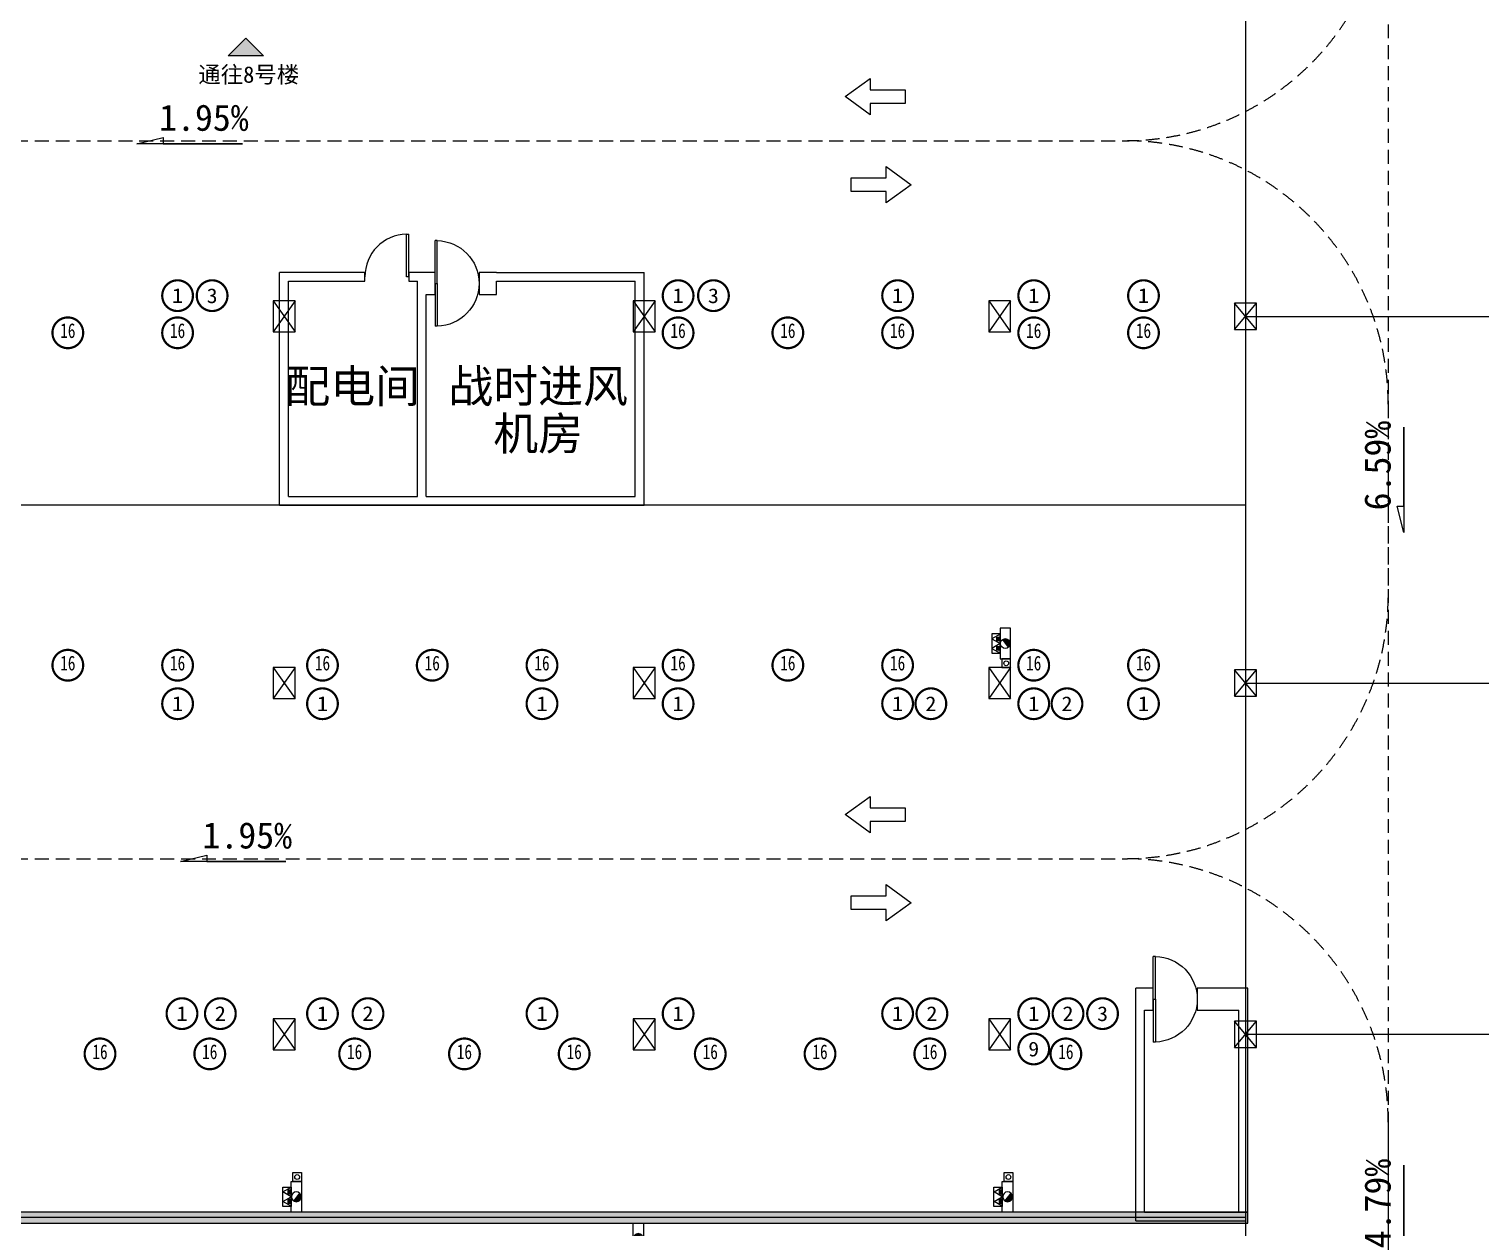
# Model space of a CAD drawing. Header units: millimetres. Extents: x -248992 to 1906102, y -24098 to 332602.
# Drawn here: x 842309 to 875380, y 138641 to 165943 of the extents above; entities that cross this region are included whole.
import ezdxf
from ezdxf.enums import TextEntityAlignment as Align

# ---------------------------------------------------------------- set-up
doc = ezdxf.new("R2010")
doc.units = ezdxf.units.MM
doc.header["$LTSCALE"] = 100
doc.linetypes.add('A6-DK-B1F$0$HIDDEN2', pattern=[4.7625, 3.175, -1.5875])
for name, color, linetype in [('A-HATCH', 251, 'Continuous'), ('A-ROOM-IDEN', 31, 'Continuous'), ('A-WIND-IDEN', 244, 'Continuous'), ('A6-DK-B1F$0$A-TRACK', 77, 'A6-DK-B1F$0$HIDDEN2'), ('A6-DK-BG-B1F$0$A-DRAIN', 152, 'Continuous'), ('A6-DK-BG-B1F$0$A-STAIR', 142, 'Continuous'), ('A6-DK-renfang-B1F$0$PUB_HATCH', 8, 'Continuous'), ('A6-DK-renfang-B1F$0$WALL', 9, 'Continuous'), ('A6-DK-renfang-B1F$0$WALL-MOVE', 6, 'Continuous'), ('A6-W-B1$0$S-WALL-S', 4, 'Continuous'), ('TP-DK-1(xhs)$0$P-J-DIM-L', 70, 'Continuous'), ('TP-DK-1(xhs)$0$P-X-L', 240, 'Continuous'), ('TP-DK-1(xhs)$0$P-X-M', 2, 'Continuous'), ('TP-DK-1(xhs)$0$P-X-X', 1, 'Continuous'), ('xref(dwg引用图层)', 7, 'Continuous')]:
    doc.layers.add(name, color=color, linetype=linetype)
doc.layers.add('A6-W-B1$0$S-EDIT', color=241, linetype='Continuous', plot=False)
doc.layers.add('LVTRY', color=6, linetype='Continuous', lineweight=18)
doc.layers.add('PUB_TEXT', color=7, linetype='Continuous', lineweight=15)
doc.styles.add('-黑体', font='simhei.ttf')
doc.styles.add('A6-DK-BG-B1F$0$华文细黑', font='STXIHEI.TTF')
doc.styles.add('华文细黑', font='STXIHEI.TTF')

# ---------------------------------------------------------------- blocks, each defined once
blk = doc.blocks.new('TP-DK-1(xhs)$0$PG01.1')
at = {"color": 1}
for p, q in [((108, 187), (0, 0)), ((80, 72), (66, 58)), ((89, 72), (66, 48)), ((99, 72), (66, 39)), ((109, 72), (66, 29)), ((118, 72), (66, 20)), ((128, 72), (66, 10)), ((138, 72), (66, 0)), ((147, 72), (76, 0)), ((150, 65), (85, 0)), ((150, 56), (94, 0)), ((150, 46), (104, 0)), ((216, 0), (108, 187)), ((150, 36), (114, 0)), ((150, 27), (123, 0)), ((150, 17), (133, 0)), ((150, 8), (142, 0)), ((324, 187), (216, 0)), ((296, 72), (282, 58)), ((305, 72), (282, 48)), ((315, 72), (282, 39)), ((325, 72), (282, 29)), ((334, 72), (282, 20)), ((344, 72), (282, 10)), ((354, 72), (282, 0)), ((363, 72), (292, 0)), ((366, 65), (301, 0)), ((366, 56), (310, 0)), ((366, 46), (320, 0)), ((432, 0), (324, 187)), ((366, 36), (330, 0)), ((366, 27), (339, 0)), ((366, 17), (349, 0)), ((366, 8), (358, 0))]:
    blk.add_line(p, q, dxfattribs=at)
at = {"color": 2}
for p, q in [((0, 0), (216, 0)), ((216, 0), (432, 0))]:
    blk.add_line(p, q, dxfattribs=at)
at = {"color": 1}
for points in [[(0, 0), (436, 0), (436, 190), (0, 190)], [(66, 72), (150, 72), (150, 0), (66, 0)], [(282, 72), (366, 72), (366, 0), (282, 0)]]:
    blk.add_lwpolyline(points, close=True, dxfattribs=at)
blk = doc.blocks.new('TP-DK-1(xhs)$0$PG02.4')
blk.add_hatch(color=1).paths.add_polyline_path([(265, 48, 0.699012), (461, 120, 0.141488), (444, 179)])
at = {"color": 1}
blk.add_line((265, 48), (444, 179), dxfattribs=at)
blk.add_lwpolyline([(0, 0), (700, 0), (700, 240), (0, 240)], close=True, dxfattribs=at)
blk.add_circle((350, 120), 111, dxfattribs=at)
blk = doc.blocks.new('TP-DK-1(xhs)')
at = {"layer": 'TP-DK-1(xhs)$0$P-J-DIM-L', "color": 8, "true_color": 0x808080}
for points in [[(122450, 151600), (122250, 151600), (122250, 151400), (122450, 151400)], [(122500, 139700), (122300, 139700), (122300, 139900), (122500, 139900)]]:
    blk.add_lwpolyline(points, close=True, dxfattribs=at)
at = {"layer": 'TP-DK-1(xhs)$0$P-J-DIM-L', "color": 8, "true_color": 0x808080, "elevation": 0}
blk.add_lwpolyline([(106300, 139700), (106100, 139700), (106100, 139900), (106300, 139900)], close=True, dxfattribs=at)
at = {"layer": 'TP-DK-1(xhs)$0$P-X-L'}
for centre in [(122350, 151500), (106200, 139800, 0), (122400, 139800)]:
    blk.add_circle(centre, 55, dxfattribs=at)
at = {"layer": 'TP-DK-1(xhs)$0$P-X-M', "extrusion": (0, 0, -1), "xscale": -1, "zscale": -1, "rotation": 270}
blk.add_blockref('TP-DK-1(xhs)$0$PG01.1', (-122210, 151732), dxfattribs=at)
at = {"layer": 'TP-DK-1(xhs)$0$P-X-M', "extrusion": (0, 0, -1), "zscale": -1, "rotation": 270}
for p in [(-106060, 139568, 0), (-122260, 139568)]:
    blk.add_blockref('TP-DK-1(xhs)$0$PG01.1', p, dxfattribs=at)
at = {"layer": 'TP-DK-1(xhs)$0$P-X-X', "rotation": 90}
blk.add_blockref('TP-DK-1(xhs)$0$PG02.4', (122450, 151600), dxfattribs=at)
at = {"layer": 'TP-DK-1(xhs)$0$P-X-X', "xscale": -1}
for p, rotation in [((106300, 139700, 0), 90), ((122500, 139700), 90), ((113850, 138050), 270)]:
    blk.add_blockref('TP-DK-1(xhs)$0$PG02.4', p, dxfattribs=dict(at, rotation=rotation))
blk = doc.blocks.new('A6-W-B1$0$Z-2')
at = {"layer": 'A6-W-B1$0$S-EDIT'}
for p, q in [((72869, 44139), (73369, 43539)), ((73369, 44139), (72869, 43539))]:
    blk.add_line(p, q, dxfattribs=at)
at = {"layer": 'A6-W-B1$0$S-WALL-S', "color": 0, "linetype": 'ByBlock', "lineweight": -2}
blk.add_lwpolyline([(73369, 44139), (72869, 44139), (72869, 43539), (73369, 43539), (73369, 44139)], dxfattribs=at)
blk = doc.blocks.new('A6-W-B1$0$Z-1')
at = {"layer": 'A6-W-B1$0$S-EDIT'}
for p, q in [((91833, 54151), (92533, 54651)), ((91833, 54651), (92533, 54151))]:
    blk.add_line(p, q, dxfattribs=at)
at = {"layer": 'A6-W-B1$0$S-WALL-S', "color": 0, "linetype": 'ByBlock', "lineweight": -2}
blk.add_lwpolyline([(91833, 54651), (91833, 54151), (92533, 54151), (92533, 54651), (91833, 54651)], dxfattribs=at)
blk = doc.blocks.new('A6-W-B1', base_point=(85957, 40190))
at = {"layer": 'A6-W-B1$0$S-WALL-S'}
for name, p, rotation in [('A6-W-B1$0$Z-1', (137456, 291773), 270), ('A6-W-B1$0$Z-1', (145656, 291773), 270), ('A6-W-B1$0$Z-1', (153756, 291773), 270), ('A6-W-B1$0$Z-2', (286877, 243429), 180), ('A6-W-B1$0$Z-1', (137456, 283423), 270), ('A6-W-B1$0$Z-1', (145656, 283423), 270), ('A6-W-B1$0$Z-1', (153756, 283423), 270), ('A6-W-B1$0$Z-2', (286877, 235079), 180), ('A6-W-B1$0$Z-1', (137456, 275423), 270), ('A6-W-B1$0$Z-1', (145656, 275423), 270), ('A6-W-B1$0$Z-1', (153756, 275423), 270), ('A6-W-B1$0$Z-2', (286877, 227079), 180)]:
    blk.add_blockref(name, p, dxfattribs=dict(at, rotation=rotation))
blk = doc.blocks.new('A6-DK-BG-B1F$0$A-DRAIN-INDEX')
blk.add_lwpolyline([(300, 0), (0, 0), (-300, 0), (-500, 0), (-300, 50), (-300, 0)], close=True)
at = {"style": 'A6-DK-BG-B1F$0$华文细黑'}
blk.add_attdef('坡度', text='', height=250, dxfattribs=at).set_placement((0, 100), align=Align.CENTER)
blk = doc.blocks.new('A6-DK-BG-B1F')
at = {"layer": 'A6-DK-BG-B1F$0$A-STAIR'}
for p, q in [((127800, 167400), (127800, 105950)), ((127800, 159400), (134250, 159400)), ((127800, 155100, 0), (50800, 155100, 0)), ((127800, 151050), (134050, 151050)), ((127800, 143050), (134050, 143050)), ((127800, 138875), (44450, 138875))]:
    blk.add_line(p, q, dxfattribs=at)
at = {"layer": 'A6-DK-BG-B1F$0$A-DRAIN'}
ref = blk.add_blockref('A6-DK-BG-B1F$0$A-DRAIN-INDEX', (104051, 163326), dxfattribs=dict(at, xscale=3, yscale=3, zscale=3))
ref.add_attrib('坡度', '1.95%', dxfattribs={"layer": '0', "height": 600, "style": 'A6-DK-BG-B1F$0$华文细黑'}).set_placement((104075, 163626), align=Align.CENTER)
ref = blk.add_blockref('A6-DK-BG-B1F$0$A-DRAIN-INDEX', (131406, 155978), dxfattribs=dict(at, xscale=3, yscale=3, zscale=3, rotation=90))
ref.add_attrib('坡度', '6.59%', dxfattribs={"layer": '0', "height": 600, "rotation": 90, "style": 'A6-DK-BG-B1F$0$华文细黑'}).set_placement((131106, 156002), align=Align.CENTER)
ref = blk.add_blockref('A6-DK-BG-B1F$0$A-DRAIN-INDEX', (105039, 146982), dxfattribs=dict(at, xscale=3, yscale=3, zscale=3))
ref.add_attrib('坡度', '1.95%', dxfattribs={"layer": '0', "height": 600, "style": 'A6-DK-BG-B1F$0$华文细黑'}).set_placement((105063, 147282), align=Align.CENTER)
ref = blk.add_blockref('A6-DK-BG-B1F$0$A-DRAIN-INDEX', (131406, 139173), dxfattribs=dict(at, xscale=3, yscale=3, zscale=3, rotation=90))
ref.add_attrib('坡度', '4.79%', dxfattribs={"layer": '0', "height": 600, "rotation": 90, "style": 'A6-DK-BG-B1F$0$华文细黑'}).set_placement((131106, 139197), align=Align.CENTER)
blk = doc.blocks.new('A6-DK-renfang-B1F')
at = {"layer": 'A6-DK-renfang-B1F$0$PUB_HATCH'}
blk.add_hatch(color=256, dxfattribs=at).paths.add_polyline_path([(86075, 138750), (127850, 138750), (127850, 139000), (86200, 139000), (86075, 138917)])
for p, q in [((108691, 161275), (108741, 161275)), ((108691, 160300), (108691, 161275)), ((108741, 160300), (108741, 161275)), ((108741, 160300), (108691, 160300))]:
    blk.add_line(p, q)
at = {"extrusion": (0, 0, -1)}
for p, q in [((109391, 161125), (109341, 161125)), ((109341, 160150), (109341, 161125)), ((109391, 160150), (109391, 161125)), ((109341, 160150), (109391, 160150)), ((109341, 160150), (109341, 159175)), ((109341, 160150), (109391, 160150)), ((109391, 160150), (109391, 159175)), ((109391, 159175), (109341, 159175)), ((125750, 144825), (125700, 144825)), ((125700, 143850), (125700, 144825)), ((125750, 143850), (125750, 144825)), ((125700, 143850), (125750, 143850)), ((125700, 143850), (125700, 142875)), ((125700, 143850), (125750, 143850)), ((125750, 143850), (125750, 142875)), ((125750, 142875), (125700, 142875))]:
    blk.add_line(p, q, dxfattribs=at)
at = {"lineweight": 13}
blk.add_arc((108716, 160300), 975, 91.4693, 180, dxfattribs=at)
at = {"lineweight": 13, "extrusion": (0, 0, -1)}
for centre, start, end in [((-109366, 160150), 91.4693, 180), ((-109366, 160150), 180, 268.5307), ((-125725, 143850), 91.4693, 180), ((-125725, 143850), 180, 268.5307)]:
    blk.add_arc(centre, 975, start, end, dxfattribs=at)
at = {"layer": 'A6-DK-renfang-B1F$0$WALL', "color": 3}
for p, q in [((127850, 139000), (86200, 139000)), ((127850, 138750), (127850, 139000)), ((86075, 138750), (127850, 138750))]:
    blk.add_line(p, q, dxfattribs=at)
at = {"layer": 'A6-DK-renfang-B1F$0$WALL-MOVE', "color": 3}
for p, q in [((105800, 155100), (105800, 160400)), ((107741, 160400), (105800, 160400)), ((107741, 160200), (107741, 160400)), ((109041, 160400), (108741, 160400)), ((108741, 160400), (108741, 160200)), ((109341, 160400), (109041, 160400)), ((109341, 159900), (109341, 160400)), ((110741, 160400), (110341, 160400)), ((110341, 160400), (110341, 159900)), ((110741, 160400), (114100, 160400)), ((114100, 155100), (114100, 160400)), ((106000, 155300), (106000, 160200)), ((106000, 160200), (107741, 160200)), ((108741, 160200), (108941, 160200)), ((108941, 155300), (108941, 160200)), ((110741, 160200), (113900, 160200)), ((110741, 159900), (110741, 160200)), ((113900, 155300), (113900, 160200)), ((109141, 155300), (109141, 159900)), ((109141, 159900), (109341, 159900)), ((110341, 159900), (110741, 159900)), ((106000, 155300), (108941, 155300)), ((109141, 155300), (113900, 155300)), ((105800, 155100), (109041, 155100)), ((109041, 155100), (114100, 155100)), ((125300, 138800), (125300, 144100)), ((125700, 144100), (125300, 144100)), ((125700, 143600), (125700, 144100)), ((127850, 144100), (126700, 144100)), ((126700, 144100), (126700, 143600)), ((127850, 139000), (127850, 144100)), ((125500, 139000), (125500, 143600)), ((125500, 143600), (125700, 143600)), ((126700, 143600), (127650, 143600)), ((127650, 139000), (127650, 143600)), ((125500, 139000), (127800, 139000)), ((127650, 139000), (127850, 139000)), ((127800, 139000), (127800, 138800)), ((125300, 138800), (127800, 138800))]:
    blk.add_line(p, q, dxfattribs=at)
blk = doc.blocks.new('A6-DK-B1F$0$A$C48A675EB')
at = {"layer": 'A6-DK-B1F$0$A-TRACK', "linetype": 'ByBlock'}
blk.add_lwpolyline([(1047, -516), (1047, -195), (50, -195), (50, 195), (1047, 195), (1047, 517), (1759, 0)], close=True, dxfattribs=at)
blk = doc.blocks.new('A6-DK-B1F$0$gsethsergtyf')
at = {"layer": 'A6-DK-B1F$0$A-TRACK'}
for p, q in [((131050, 188910), (131050, 73030)), ((53550, 163400, 0), (125050, 163400, 0)), ((131050, 157400), (131050, 153050)), ((53550, 147050, 0), (125050, 147050, 0)), ((131050, 141050), (131050, 136575))]:
    blk.add_line(p, q, dxfattribs=at)
for centre, start, end in [((125050, 169400, 0), 270, 0), ((125050, 157400, 0), 0, 90), ((125050, 153050, 0), 270, 0), ((125050, 141050, 0), 0, 90)]:
    blk.add_arc(centre, 6000, start, end, dxfattribs=at)
at = {"layer": 'A6-DK-B1F$0$A-TRACK', "linetype": 'ByBlock', "xscale": 0.8, "yscale": 0.8, "zscale": 0.8, "rotation": 180}
for p in [(120090, 164404, 0), (120090, 148054, 0)]:
    blk.add_blockref('A6-DK-B1F$0$A$C48A675EB', p, dxfattribs=at)
at = {"layer": 'A6-DK-B1F$0$A-TRACK', "linetype": 'ByBlock', "xscale": 0.8, "yscale": 0.8, "zscale": 0.8}
for p in [(118777, 162396, 0), (118777, 146046, 0)]:
    blk.add_blockref('A6-DK-B1F$0$A$C48A675EB', p, dxfattribs=at)

msp = doc.modelspace()

# ---------------------------------------------------------------- hatches: boundary and pattern name
at = {"layer": 'A-HATCH'}
h = msp.add_hatch(color=256, dxfattribs=at)
h.dxf.hatch_style = 1
h.paths.add_polyline_path([(846847.9, 165336), (847247.9, 165736), (847647.9, 165336)])

# ---------------------------------------------------------------- linework, layer by layer
at = {"layer": 'A-WIND-IDEN'}
msp.add_lwpolyline([(846847.9, 165336), (847247.9, 165736), (847647.9, 165336)], close=True, dxfattribs=at)
at = {"layer": 'LVTRY', "color": 6, "const_width": 50}
for points in [[(846042.6, 159871.2, 1), (845342.6, 159871.2, 1)], [(846828.8, 159871.2, 1), (846128.8, 159871.2, 1)], [(857442.6, 159871.2, 1), (856742.6, 159871.2, 1)], [(858247.5, 159871.2, 1), (857547.5, 159871.2, 1)], [(862442.6, 159871.2, 1), (861742.6, 159871.2, 1)], [(865542.6, 159871.2, 1), (864842.6, 159871.2, 1)], [(868042.6, 159871.2, 1), (867342.6, 159871.2, 1)], [(843542.6, 159025.7, 1), (842842.6, 159025.7, 1)], [(846042.6, 159025.7, 1), (845342.6, 159025.7, 1)], [(857442.6, 159025.7, 1), (856742.6, 159025.7, 1)], [(859942.6, 159025.7, 1), (859242.6, 159025.7, 1)], [(862442.6, 159025.7, 1), (861742.6, 159025.7, 1)], [(865542.6, 159025.7, 1), (864842.6, 159025.7, 1)], [(868042.6, 159025.7, 1), (867342.6, 159025.7, 1)], [(843542.6, 151455.3, 1), (842842.6, 151455.3, 1)], [(846042.6, 151455.3, 1), (845342.6, 151455.3, 1)], [(849342.6, 151455.3, 1), (848642.6, 151455.3, 1)], [(851842.6, 151455.3, 1), (851142.6, 151455.3, 1)], [(854342.6, 151455.3, 1), (853642.6, 151455.3, 1)], [(857442.6, 151455.3, 1), (856742.6, 151455.3, 1)], [(859942.6, 151455.3, 1), (859242.6, 151455.3, 1)], [(862442.6, 151455.3, 1), (861742.6, 151455.3, 1)], [(865542.6, 151455.3, 1), (864842.6, 151455.3, 1)], [(868042.6, 151455.3, 1), (867342.6, 151455.3, 1)], [(846042.6, 150578.8, 1), (845342.6, 150578.8, 1)], [(849342.6, 150578.8, 1), (848642.6, 150578.8, 1)], [(854342.6, 150578.8, 1), (853642.6, 150578.8, 1)], [(857442.6, 150578.8, 1), (856742.6, 150578.8, 1)], [(862442.6, 150578.8, 1), (861742.6, 150578.8, 1)], [(863200.5, 150578.8, 1), (862500.5, 150578.8, 1)], [(865542.6, 150578.8, 1), (864842.6, 150578.8, 1)], [(866300.5, 150578.8, 1), (865600.5, 150578.8, 1)], [(868042.6, 150578.8, 1), (867342.6, 150578.8, 1)], [(846142.6, 143521.2, 1), (845442.6, 143521.2, 1)], [(847016.8, 143521.2, 1), (846316.8, 143521.2, 1)], [(849342.6, 143521.2, 1), (848642.6, 143521.2, 1)], [(850379.4, 143521.2, 1), (849679.4, 143521.2, 1)], [(854342.6, 143521.2, 1), (853642.6, 143521.2, 1)], [(857442.6, 143521.2, 1), (856742.6, 143521.2, 1)], [(862442.6, 143521.2, 1), (861742.6, 143521.2, 1)], [(863224, 143521.2, 1), (862524, 143521.2, 1)], [(865542.6, 143521.2, 1), (864842.6, 143521.2, 1)], [(866324, 143521.2, 1), (865624, 143521.2, 1)], [(867111, 143521.2, 1), (866411, 143521.2, 1)], [(844275.5, 142604.5, 1), (843575.5, 142604.5, 1)], [(846775.5, 142604.5, 1), (846075.5, 142604.5, 1)], [(850075.5, 142604.5, 1), (849375.5, 142604.5, 1)], [(852575.5, 142604.5, 1), (851875.5, 142604.5, 1)], [(855075.5, 142604.5, 1), (854375.5, 142604.5, 1)], [(858175.5, 142604.5, 1), (857475.5, 142604.5, 1)], [(860675.5, 142604.5, 1), (859975.5, 142604.5, 1)], [(863175.5, 142604.5, 1), (862475.5, 142604.5, 1)], [(865542.6, 142716.8, 1), (864842.6, 142716.8, 1)], [(866275.5, 142604.5, 1), (865575.5, 142604.5, 1)]]:
    msp.add_lwpolyline(points, format="xyb", close=True, dxfattribs=at)

# ---------------------------------------------------------------- block references
msp.add_blockref('A6-DK-B1F$0$gsethsergtyf', (742216.9, 0))
at = {"layer": 'xref(dwg引用图层)'}
for name in ['A6-W-B1', 'TP-DK-1(xhs)', 'A6-DK-BG-B1F', 'A6-DK-renfang-B1F']:
    msp.add_blockref(name, (742216.9, 0), dxfattribs=at)

# ---------------------------------------------------------------- texts
at = {"layer": 'A-ROOM-IDEN', "style": '华文细黑'}
for s, height, p in [('通往8号楼', 375, (847313.1, 164719.3)), ('配电间', 750, (849680.7, 157435.9)), ('战时进风', 750, (853905, 157435.9)), ('机房', 750, (853905, 156357))]:
    msp.add_text(s, height=height, dxfattribs=at).set_placement(p, align=Align.CENTER)
at = {"layer": 'PUB_TEXT', "color": 6, "style": '-黑体'}
for s, width, p, p2 in [('1', 1.065055, (845564.3, 159704.9), (845820.9, 159704.9)), ('3', 1.032317, (846354.5, 159702), (846603.2, 159702)), ('1', 1.065055, (856964.3, 159704.9), (857220.9, 159704.9)), ('3', 1.032317, (857773.1, 159702), (858021.8, 159702)), ('1', 1.065055, (861964.3, 159704.9), (862220.9, 159704.9)), ('1', 1.065055, (865064.3, 159704.9), (865320.9, 159704.9)), ('1', 1.065055, (867564.3, 159704.9), (867820.9, 159704.9)), ('16', 0.720691, (843019, 158907.6), (843366.2, 158907.6)), ('16', 0.720691, (845519, 158907.6), (845866.2, 158907.6)), ('16', 0.720691, (856919, 158907.6), (857266.2, 158907.6)), ('16', 0.720691, (859419, 158907.6), (859766.2, 158907.6)), ('16', 0.720691, (861919, 158907.6), (862266.2, 158907.6)), ('16', 0.720691, (865019, 158907.6), (865366.2, 158907.6)), ('16', 0.720691, (867519, 158907.6), (867866.2, 158907.6)), ('16', 0.720691, (843019, 151337.2), (843366.2, 151337.2)), ('16', 0.720691, (845519, 151337.2), (845866.2, 151337.2)), ('16', 0.720691, (848819, 151337.2), (849166.2, 151337.2)), ('16', 0.720691, (851319, 151337.2), (851666.2, 151337.2)), ('16', 0.720691, (853819, 151337.2), (854166.2, 151337.2)), ('16', 0.720691, (856919, 151337.2), (857266.2, 151337.2)), ('16', 0.720691, (859419, 151337.2), (859766.2, 151337.2)), ('16', 0.720691, (861919, 151337.2), (862266.2, 151337.2)), ('16', 0.720691, (865019, 151337.2), (865366.2, 151337.2)), ('16', 0.720691, (867519, 151337.2), (867866.2, 151337.2)), ('1', 1.065055, (845564.3, 150412.5), (845820.9, 150412.5)), ('1', 1.065055, (848864.3, 150412.5), (849120.9, 150412.5)), ('1', 1.065055, (853864.3, 150412.5), (854120.9, 150412.5)), ('1', 1.065055, (856964.3, 150412.5), (857220.9, 150412.5)), ('1', 1.065055, (861964.3, 150412.5), (862220.9, 150412.5)), ('2', 1.048503, (862724.2, 150411), (862976.7, 150411)), ('1', 1.065055, (865064.3, 150412.5), (865320.9, 150412.5)), ('2', 1.048503, (865824.2, 150411), (866076.7, 150411)), ('1', 1.065055, (867564.3, 150412.5), (867820.9, 150412.5)), ('1', 1.065055, (845664.3, 143354.9), (845920.9, 143354.9)), ('2', 1.065055, (846538.6, 143354.9), (846795.1, 143354.9)), ('1', 1.065055, (848864.3, 143354.9), (849120.9, 143354.9)), ('2', 1.065055, (849901.1, 143354.9), (850157.6, 143354.9)), ('1', 1.065055, (853864.3, 143354.9), (854120.9, 143354.9)), ('1', 1.065055, (856964.3, 143354.9), (857220.9, 143354.9)), ('1', 1.065055, (861964.3, 143354.9), (862220.9, 143354.9)), ('2', 1.048503, (862747.7, 143353.4), (863000.2, 143353.4)), ('1', 1.065055, (865064.3, 143354.9), (865320.9, 143354.9)), ('2', 1.048503, (865847.7, 143353.4), (866100.2, 143353.4)), ('3', 1.032317, (866636.7, 143352), (866885.3, 143352)), ('9', 1.032317, (865068.3, 142547.6), (865317, 142547.6)), ('16', 0.720691, (843751.9, 142486.4), (844099.1, 142486.4)), ('16', 0.720691, (846251.9, 142486.4), (846599.1, 142486.4)), ('16', 0.720691, (849551.9, 142486.4), (849899.1, 142486.4)), ('16', 0.720691, (852051.9, 142486.4), (852399.1, 142486.4)), ('16', 0.720691, (854551.9, 142486.4), (854899.1, 142486.4)), ('16', 0.720691, (857651.9, 142486.4), (857999.1, 142486.4)), ('16', 0.720691, (860151.9, 142486.4), (860499.1, 142486.4)), ('16', 0.720691, (862651.9, 142486.4), (862999.1, 142486.4)), ('16', 0.720691, (865751.9, 142486.4), (866099.1, 142486.4))]:
    msp.add_text(s, height=335, dxfattribs=dict(at, width=width)).set_placement(p, p2, align=Align.FIT)

doc.saveas('drawing.dxf')
